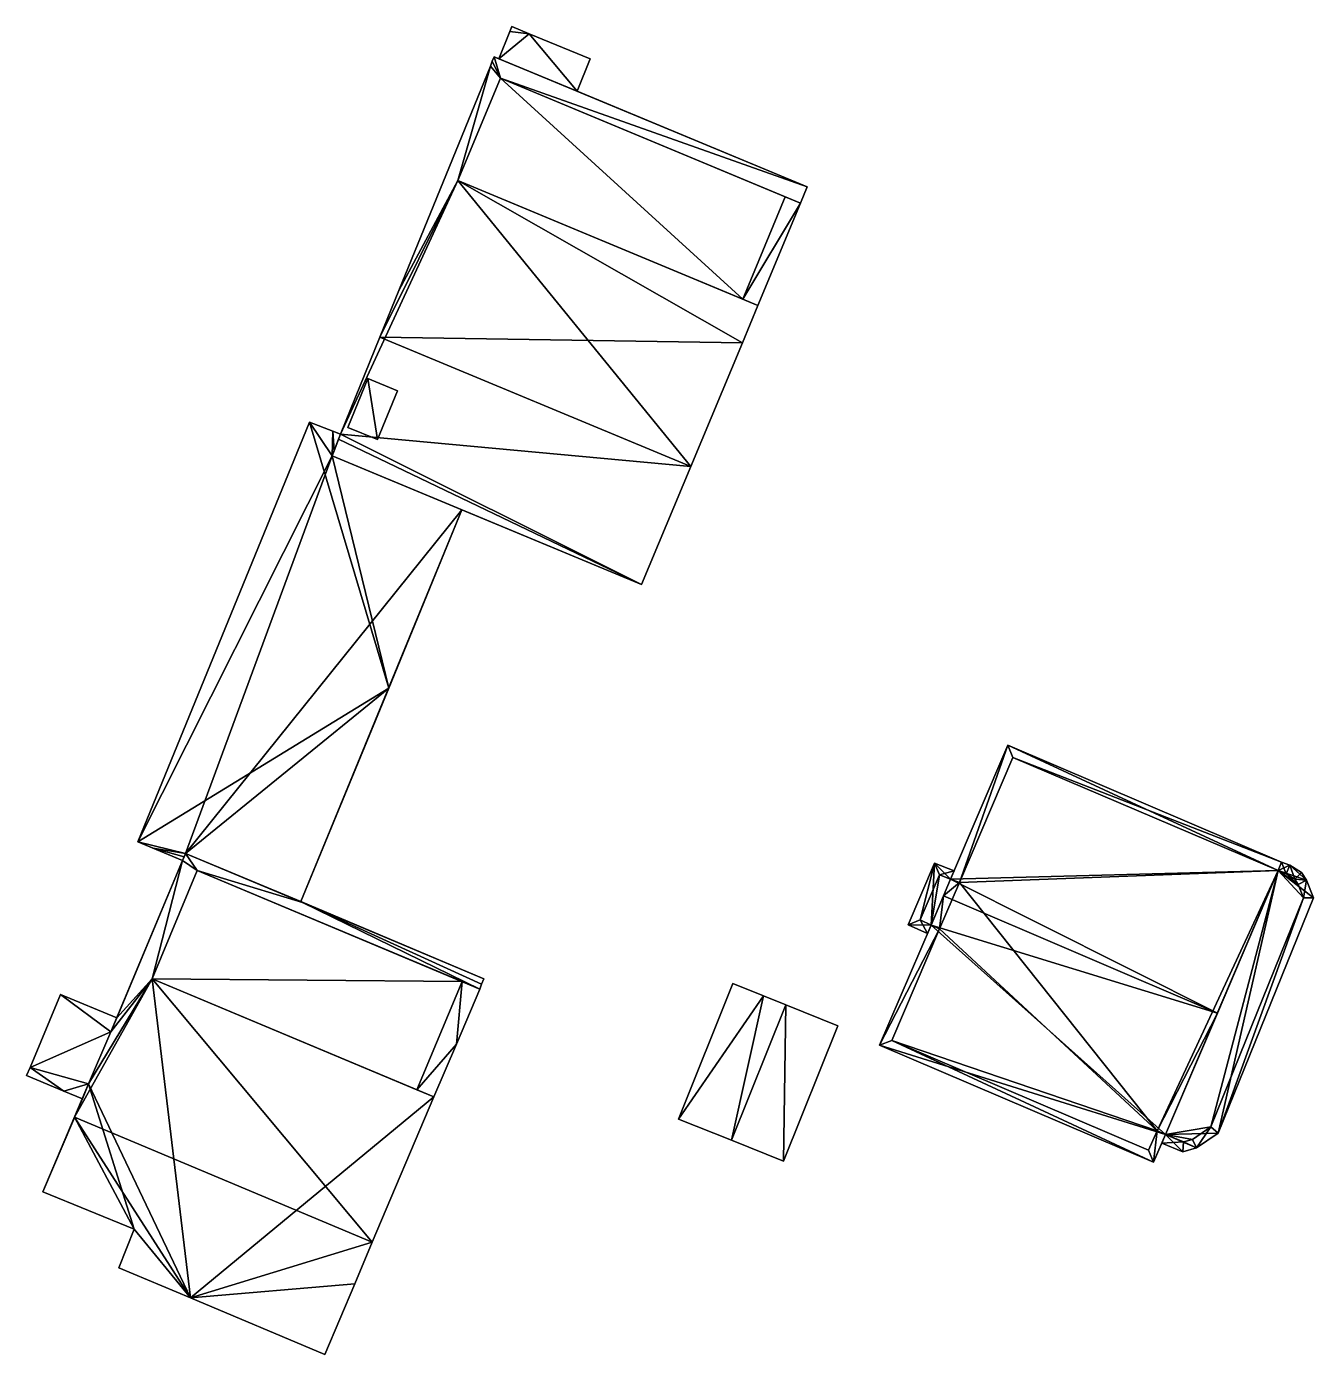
# Model space of a CAD drawing. Extents: x 2679264 to 2679716, y 1246766 to 1247183.
# Drawn here: x 2679322.77 to 2679357.59, y 1246797.47 to 1246833.41 of the extents above; entities that cross this region are included whole.
import ezdxf

# ---------------------------------------------------------------- set-up
doc = ezdxf.new("R2010")
doc.units = 0

msp = doc.modelspace()

# ---------------------------------------------------------------- linework, layer by layer
for points in [[(2679335.85, 1246833.28, 491.417), (2679335.9, 1246833.41, 491.417), (2679336.37, 1246833.21, 491.417)], [(2679335.9, 1246833.41, 491.417), (2679335.85, 1246833.28, 491.417), (2679335.9, 1246833.41, 477.745)], [(2679335.85, 1246833.28, 491.417), (2679335.85, 1246833.28, 477.745), (2679335.9, 1246833.41, 477.745)], [(2679335.85, 1246833.28, 477.745), (2679336.37, 1246833.21, 477.745), (2679335.9, 1246833.41, 477.745)], [(2679336.37, 1246833.21, 491.417), (2679335.9, 1246833.41, 491.417), (2679335.9, 1246833.41, 477.745)], [(2679336.37, 1246833.21, 477.745), (2679336.37, 1246833.21, 491.417), (2679335.9, 1246833.41, 477.745)], [(2679335.55, 1246832.54, 491.417), (2679335.85, 1246833.28, 491.417), (2679336.37, 1246833.21, 491.417)], [(2679335.85, 1246833.28, 491.417), (2679335.55, 1246832.54, 491.417), (2679335.55, 1246832.54, 477.745)], [(2679335.85, 1246833.28, 477.745), (2679335.85, 1246833.28, 491.417), (2679335.55, 1246832.54, 477.745)], [(2679335.85, 1246833.28, 477.745), (2679335.55, 1246832.54, 477.745), (2679336.37, 1246833.21, 477.745)], [(2679337.67, 1246831.66, 491.417), (2679335.55, 1246832.54, 491.417), (2679336.37, 1246833.21, 491.417)], [(2679335.55, 1246832.54, 477.745), (2679337.67, 1246831.66, 477.745), (2679336.37, 1246833.21, 477.745)], [(2679338.02, 1246832.54, 491.417), (2679337.67, 1246831.66, 491.417), (2679336.37, 1246833.21, 491.417)], [(2679338.02, 1246832.54, 491.417), (2679336.37, 1246833.21, 491.417), (2679336.37, 1246833.21, 477.745)], [(2679338.02, 1246832.54, 477.745), (2679338.02, 1246832.54, 491.417), (2679336.37, 1246833.21, 477.745)], [(2679337.67, 1246831.66, 477.745), (2679338.02, 1246832.54, 477.745), (2679336.37, 1246833.21, 477.745)], [(2679335.32, 1246832.34, 492.223), (2679334.44, 1246829.24, 493.397), (2679332.84, 1246826.27, 494.628)], [(2679335.32, 1246832.34, 492.223), (2679332.84, 1246826.27, 494.628), (2679332.84, 1246826.27, 477.745)], [(2679335.32, 1246832.34, 477.745), (2679335.32, 1246832.34, 492.223), (2679332.84, 1246826.27, 477.745)], [(2679335.32, 1246832.34, 477.745), (2679332.84, 1246826.27, 477.745), (2679334.44, 1246829.24, 477.745)], [(2679335.59, 1246832.01, 492.297), (2679334.44, 1246829.24, 493.397), (2679335.32, 1246832.34, 492.223)], [(2679335.32, 1246832.34, 477.745), (2679334.44, 1246829.24, 477.745), (2679335.59, 1246832.01, 477.745)], [(2679335.37, 1246832.47, 492.172), (2679335.59, 1246832.01, 492.297), (2679335.32, 1246832.34, 492.223)], [(2679335.37, 1246832.47, 492.172), (2679335.32, 1246832.34, 492.223), (2679335.32, 1246832.34, 477.745)], [(2679335.37, 1246832.47, 477.745), (2679335.37, 1246832.47, 492.172), (2679335.32, 1246832.34, 477.745)], [(2679335.37, 1246832.47, 477.745), (2679335.32, 1246832.34, 477.745), (2679335.59, 1246832.01, 477.745)], [(2679335.42, 1246832.59, 492.123), (2679335.59, 1246832.01, 492.297), (2679335.37, 1246832.47, 492.172)], [(2679335.42, 1246832.59, 492.123), (2679335.37, 1246832.47, 492.172), (2679335.37, 1246832.47, 477.745)], [(2679335.42, 1246832.59, 477.745), (2679335.42, 1246832.59, 492.123), (2679335.37, 1246832.47, 477.745)], [(2679335.42, 1246832.59, 477.745), (2679335.37, 1246832.47, 477.745), (2679335.59, 1246832.01, 477.745)], [(2679343.89, 1246829.07, 492.123), (2679335.59, 1246832.01, 492.297), (2679335.42, 1246832.59, 492.123)], [(2679337.67, 1246831.66, 491.417), (2679343.89, 1246829.07, 492.123), (2679335.42, 1246832.59, 492.123)], [(2679335.55, 1246832.54, 491.417), (2679337.67, 1246831.66, 491.417), (2679335.42, 1246832.59, 492.123)], [(2679335.42, 1246832.59, 477.745), (2679335.55, 1246832.54, 491.417), (2679335.42, 1246832.59, 492.123)], [(2679335.42, 1246832.59, 477.745), (2679335.55, 1246832.54, 477.745), (2679335.55, 1246832.54, 491.417)], [(2679335.42, 1246832.59, 477.745), (2679335.59, 1246832.01, 477.745), (2679343.89, 1246829.07, 477.745)], [(2679337.67, 1246831.66, 491.417), (2679338.02, 1246832.54, 491.417), (2679338.02, 1246832.54, 477.745)], [(2679337.67, 1246831.66, 477.745), (2679337.67, 1246831.66, 491.417), (2679338.02, 1246832.54, 477.745)], [(2679334.44, 1246829.24, 491.298), (2679335.59, 1246832.01, 491.298), (2679342.15, 1246826.03, 491.298)], [(2679334.44, 1246829.24, 491.298), (2679334.44, 1246829.24, 493.397), (2679335.59, 1246832.01, 492.297)], [(2679335.59, 1246832.01, 491.298), (2679334.44, 1246829.24, 491.298), (2679335.59, 1246832.01, 492.297)], [(2679335.59, 1246832.01, 477.745), (2679334.44, 1246829.24, 477.745), (2679342.15, 1246826.03, 477.745)], [(2679343.71, 1246828.63, 492.297), (2679335.59, 1246832.01, 492.297), (2679343.89, 1246829.07, 492.123)], [(2679335.59, 1246832.01, 491.298), (2679343.3, 1246828.8, 491.298), (2679342.15, 1246826.03, 491.298)], [(2679343.3, 1246828.8, 492.297), (2679343.3, 1246828.8, 491.298), (2679335.59, 1246832.01, 491.298)], [(2679335.59, 1246832.01, 492.297), (2679343.3, 1246828.8, 492.297), (2679335.59, 1246832.01, 491.298)], [(2679335.59, 1246832.01, 477.745), (2679343.71, 1246828.63, 477.745), (2679343.89, 1246829.07, 477.745)], [(2679343.3, 1246828.8, 477.745), (2679335.59, 1246832.01, 477.745), (2679342.15, 1246826.03, 477.745)], [(2679337.67, 1246831.66, 491.417), (2679343.89, 1246829.07, 477.745), (2679343.89, 1246829.07, 492.123)], [(2679337.67, 1246831.66, 491.417), (2679337.67, 1246831.66, 477.745), (2679343.89, 1246829.07, 477.745)], [(2679332.33, 1246825, 477.745), (2679331.26, 1246822.38, 477.745), (2679334.44, 1246829.24, 477.745)], [(2679331.26, 1246822.38, 477.745), (2679340.74, 1246821.5, 477.745), (2679334.44, 1246829.24, 477.745)], [(2679332.84, 1246826.27, 494.628), (2679334.44, 1246829.24, 493.397), (2679332.33, 1246825, 495.13)], [(2679332.33, 1246825, 495.13), (2679334.44, 1246829.24, 493.397), (2679342.14, 1246824.85, 493.798)], [(2679332.84, 1246826.27, 477.745), (2679332.33, 1246825, 477.745), (2679334.44, 1246829.24, 477.745)], [(2679334.44, 1246829.24, 493.397), (2679342.56, 1246825.86, 493.397), (2679342.14, 1246824.85, 493.798)], [(2679342.15, 1246826.03, 491.298), (2679334.44, 1246829.24, 493.397), (2679334.44, 1246829.24, 491.298)], [(2679342.15, 1246826.03, 491.298), (2679342.15, 1246826.03, 493.397), (2679334.44, 1246829.24, 493.397)], [(2679340.74, 1246821.5, 477.745), (2679342.14, 1246824.85, 477.745), (2679334.44, 1246829.24, 477.745)], [(2679342.14, 1246824.85, 477.745), (2679342.56, 1246825.86, 477.745), (2679334.44, 1246829.24, 477.745)], [(2679343.71, 1246828.63, 492.297), (2679343.89, 1246829.07, 492.123), (2679343.71, 1246828.63, 477.745)], [(2679343.71, 1246828.63, 477.745), (2679343.89, 1246829.07, 492.123), (2679343.89, 1246829.07, 477.745)], [(2679342.15, 1246826.03, 493.397), (2679343.3, 1246828.8, 492.297), (2679343.71, 1246828.63, 492.297)], [(2679342.15, 1246826.03, 491.298), (2679343.3, 1246828.8, 492.297), (2679342.15, 1246826.03, 493.397)], [(2679342.15, 1246826.03, 491.298), (2679343.3, 1246828.8, 491.298), (2679343.3, 1246828.8, 492.297)], [(2679343.71, 1246828.63, 477.745), (2679343.3, 1246828.8, 477.745), (2679342.15, 1246826.03, 477.745)], [(2679342.56, 1246825.86, 493.397), (2679342.15, 1246826.03, 493.397), (2679343.71, 1246828.63, 492.297)], [(2679342.56, 1246825.86, 477.745), (2679343.71, 1246828.63, 477.745), (2679342.15, 1246826.03, 477.745)], [(2679342.56, 1246825.86, 493.397), (2679343.71, 1246828.63, 492.297), (2679342.56, 1246825.86, 477.745)], [(2679342.56, 1246825.86, 477.745), (2679343.71, 1246828.63, 492.297), (2679343.71, 1246828.63, 477.745)], [(2679332.84, 1246826.27, 494.628), (2679332.33, 1246825, 495.13), (2679332.33, 1246825, 477.745)], [(2679332.84, 1246826.27, 477.745), (2679332.84, 1246826.27, 494.628), (2679332.33, 1246825, 477.745)], [(2679342.14, 1246824.85, 493.798), (2679342.56, 1246825.86, 493.397), (2679342.14, 1246824.85, 477.745)], [(2679342.14, 1246824.85, 477.745), (2679342.56, 1246825.86, 493.397), (2679342.56, 1246825.86, 477.745)], [(2679331.26, 1246822.38, 492.673), (2679332.33, 1246825, 495.13), (2679340.74, 1246821.5, 495.13)], [(2679332.33, 1246825, 495.13), (2679331.26, 1246822.38, 492.673), (2679332.33, 1246825, 477.745)], [(2679332.33, 1246825, 477.745), (2679331.26, 1246822.38, 492.673), (2679331.26, 1246822.38, 477.745)], [(2679340.74, 1246821.5, 495.13), (2679332.33, 1246825, 495.13), (2679342.14, 1246824.85, 493.798)], [(2679340.74, 1246821.5, 495.13), (2679342.14, 1246824.85, 493.798), (2679340.74, 1246821.5, 477.745)], [(2679340.74, 1246821.5, 477.745), (2679342.14, 1246824.85, 493.798), (2679342.14, 1246824.85, 477.745)], [(2679331.46, 1246822.56, 495.19), (2679332, 1246823.88, 495.19), (2679332.27, 1246822.23, 495.19)], [(2679331.46, 1246822.56, 495.19), (2679332, 1246823.88, 494.123), (2679332, 1246823.88, 495.19)], [(2679331.46, 1246822.56, 495.19), (2679331.46, 1246822.56, 492.88), (2679332, 1246823.88, 494.123)], [(2679332, 1246823.88, 495.19), (2679332.81, 1246823.55, 495.19), (2679332.27, 1246822.23, 495.19)], [(2679332, 1246823.88, 495.19), (2679332.81, 1246823.55, 494.129), (2679332.81, 1246823.55, 495.19)], [(2679332, 1246823.88, 495.19), (2679332, 1246823.88, 494.123), (2679332.81, 1246823.55, 494.129)], [(2679332.81, 1246823.55, 495.19), (2679332.27, 1246822.23, 492.885), (2679332.27, 1246822.23, 495.19)], [(2679332.81, 1246823.55, 495.19), (2679332.81, 1246823.55, 494.129), (2679332.27, 1246822.23, 492.885)], [(2679330.43, 1246822.7, 488.707), (2679332.57, 1246815.5, 488.707), (2679325.78, 1246811.34, 488.707)], [(2679330.43, 1246822.7, 488.707), (2679325.78, 1246811.34, 488.707), (2679325.78, 1246811.34, 477.745)], [(2679330.43, 1246822.7, 477.745), (2679330.43, 1246822.7, 488.707), (2679325.78, 1246811.34, 477.745)], [(2679325.78, 1246811.34, 477.745), (2679331.04, 1246821.79, 477.745), (2679330.43, 1246822.7, 477.745)], [(2679332.57, 1246815.5, 488.707), (2679330.43, 1246822.7, 488.707), (2679331.04, 1246821.79, 488.707)], [(2679331.06, 1246822.46, 488.707), (2679331.04, 1246821.79, 488.707), (2679330.43, 1246822.7, 488.707)], [(2679331.06, 1246822.46, 488.707), (2679330.43, 1246822.7, 488.707), (2679330.43, 1246822.7, 477.745)], [(2679331.06, 1246822.46, 477.745), (2679331.06, 1246822.46, 488.707), (2679330.43, 1246822.7, 477.745)], [(2679331.04, 1246821.79, 477.745), (2679331.26, 1246822.38, 477.745), (2679330.43, 1246822.7, 477.745)], [(2679331.06, 1246822.46, 488.707), (2679331.09, 1246821.93, 488.707), (2679331.04, 1246821.79, 488.707)], [(2679331.04, 1246821.79, 492.123), (2679331.21, 1246822.24, 492.536), (2679339.41, 1246818.31, 492.123)], [(2679331.21, 1246822.24, 492.536), (2679331.04, 1246821.79, 492.123), (2679331.21, 1246822.24, 488.707)], [(2679331.21, 1246822.24, 488.707), (2679331.04, 1246821.79, 492.123), (2679331.04, 1246821.79, 488.707)], [(2679331.21, 1246822.24, 477.745), (2679331.04, 1246821.79, 477.745), (2679339.41, 1246818.31, 477.745)], [(2679331.06, 1246822.46, 488.707), (2679331.26, 1246822.38, 488.707), (2679331.09, 1246821.93, 488.707)], [(2679331.26, 1246822.38, 488.707), (2679331.06, 1246822.46, 488.707), (2679331.06, 1246822.46, 477.745)], [(2679331.26, 1246822.38, 477.745), (2679331.26, 1246822.38, 488.707), (2679331.06, 1246822.46, 477.745)], [(2679331.21, 1246822.24, 492.536), (2679331.26, 1246822.38, 492.673), (2679339.41, 1246818.31, 492.123)], [(2679331.26, 1246822.38, 488.707), (2679331.26, 1246822.38, 492.673), (2679331.21, 1246822.24, 492.536)], [(2679331.21, 1246822.24, 488.707), (2679331.26, 1246822.38, 488.707), (2679331.21, 1246822.24, 492.536)], [(2679331.26, 1246822.38, 477.745), (2679331.21, 1246822.24, 477.745), (2679339.41, 1246818.31, 477.745)], [(2679339.41, 1246818.31, 492.123), (2679331.26, 1246822.38, 492.673), (2679340.74, 1246821.5, 495.13)], [(2679331.26, 1246822.38, 477.745), (2679339.41, 1246818.31, 477.745), (2679340.74, 1246821.5, 477.745)], [(2679332.27, 1246822.23, 495.19), (2679331.46, 1246822.56, 492.88), (2679331.46, 1246822.56, 495.19)], [(2679332.27, 1246822.23, 495.19), (2679332.27, 1246822.23, 492.885), (2679331.46, 1246822.56, 492.88)], [(2679325.78, 1246811.34, 477.745), (2679327.07, 1246811.03, 477.745), (2679331.04, 1246821.79, 477.745)], [(2679327.07, 1246811.03, 477.745), (2679334.55, 1246820.33, 477.745), (2679331.04, 1246821.79, 477.745)], [(2679332.57, 1246815.5, 488.707), (2679331.04, 1246821.79, 488.707), (2679334.55, 1246820.33, 488.707)], [(2679334.55, 1246820.33, 488.707), (2679331.04, 1246821.79, 492.123), (2679339.41, 1246818.31, 492.123)], [(2679331.04, 1246821.79, 488.707), (2679331.04, 1246821.79, 492.123), (2679334.55, 1246820.33, 488.707)], [(2679339.41, 1246818.31, 492.123), (2679340.74, 1246821.5, 495.13), (2679340.74, 1246821.5, 477.745)], [(2679339.41, 1246818.31, 477.745), (2679339.41, 1246818.31, 492.123), (2679340.74, 1246821.5, 477.745)], [(2679327.07, 1246811.03, 477.745), (2679330.19, 1246809.73, 477.745), (2679334.55, 1246820.33, 477.745)], [(2679332.57, 1246815.5, 488.707), (2679334.55, 1246820.33, 477.745), (2679332.57, 1246815.5, 477.745)], [(2679334.55, 1246820.33, 488.707), (2679334.55, 1246820.33, 477.745), (2679332.57, 1246815.5, 488.707)], [(2679334.55, 1246820.33, 488.707), (2679339.41, 1246818.31, 492.123), (2679339.41, 1246818.31, 477.745)], [(2679334.55, 1246820.33, 488.707), (2679339.41, 1246818.31, 477.745), (2679334.55, 1246820.33, 477.745)], [(2679332.57, 1246815.5, 488.707), (2679327.07, 1246811.03, 488.707), (2679325.78, 1246811.34, 488.707)], [(2679327.07, 1246811.03, 488.707), (2679332.57, 1246815.5, 488.707), (2679330.19, 1246809.73, 488.707)], [(2679332.57, 1246815.5, 488.707), (2679332.57, 1246815.5, 477.745), (2679330.19, 1246809.73, 477.745)], [(2679330.19, 1246809.73, 477.745), (2679330.19, 1246809.73, 488.707), (2679332.57, 1246815.5, 488.707)], [(2679347.77, 1246810.33, 496.467), (2679349.32, 1246813.96, 494.423), (2679356.64, 1246810.57, 494.548)], [(2679349.32, 1246813.96, 494.423), (2679347.77, 1246810.33, 496.467), (2679348.01, 1246810.24, 496.463)], [(2679349.46, 1246813.63, 494.552), (2679349.32, 1246813.96, 494.423), (2679348.01, 1246810.24, 496.463)], [(2679349.32, 1246813.96, 494.423), (2679356.73, 1246810.79, 494.423), (2679356.64, 1246810.57, 494.548)], [(2679356.73, 1246810.79, 494.423), (2679349.32, 1246813.96, 494.423), (2679349.46, 1246813.63, 494.552)], [(2679349.46, 1246813.63, 494.552), (2679348.01, 1246810.24, 496.463), (2679348.01, 1246810.24, 483.719)], [(2679349.46, 1246813.63, 483.719), (2679349.46, 1246813.63, 494.552), (2679348.01, 1246810.24, 483.719)], [(2679356.64, 1246810.57, 483.719), (2679349.46, 1246813.63, 483.719), (2679348.01, 1246810.24, 483.719)], [(2679356.64, 1246810.57, 494.548), (2679356.73, 1246810.79, 494.423), (2679349.46, 1246813.63, 494.552)], [(2679356.64, 1246810.57, 494.548), (2679349.46, 1246813.63, 494.552), (2679349.46, 1246813.63, 483.719)], [(2679356.64, 1246810.57, 483.719), (2679356.64, 1246810.57, 494.548), (2679349.46, 1246813.63, 483.719)], [(2679326.2, 1246811.17, 488.707), (2679325.78, 1246811.34, 488.707), (2679327.07, 1246811.03, 488.707)], [(2679325.78, 1246811.34, 488.707), (2679326.2, 1246811.17, 488.707), (2679326.2, 1246811.17, 477.745)], [(2679325.78, 1246811.34, 477.745), (2679325.78, 1246811.34, 488.707), (2679326.2, 1246811.17, 477.745)], [(2679325.78, 1246811.34, 477.745), (2679326.99, 1246810.84, 477.745), (2679327.07, 1246811.03, 477.745)], [(2679326.99, 1246810.84, 488.707), (2679326.2, 1246811.17, 488.707), (2679327.03, 1246810.94, 488.707)], [(2679327.03, 1246810.94, 488.707), (2679326.2, 1246811.17, 488.707), (2679327.07, 1246811.03, 488.707)], [(2679326.2, 1246811.17, 488.707), (2679326.99, 1246810.84, 488.707), (2679326.99, 1246810.84, 477.745)], [(2679326.2, 1246811.17, 477.745), (2679326.2, 1246811.17, 488.707), (2679326.99, 1246810.84, 477.745)], [(2679325.05, 1246806.2, 491.486), (2679325.21, 1246806.58, 491.486), (2679326.99, 1246810.84, 497.813)], [(2679325.05, 1246806.2, 499.954), (2679325.05, 1246806.2, 491.486), (2679326.99, 1246810.84, 497.813)], [(2679326.99, 1246810.84, 497.813), (2679326.17, 1246807.64, 499.202), (2679325.21, 1246806.58, 499.778)], [(2679325.21, 1246806.58, 491.486), (2679326.99, 1246810.84, 477.745), (2679326.99, 1246810.84, 497.813)], [(2679325.21, 1246806.58, 491.486), (2679325.21, 1246806.58, 477.745), (2679326.99, 1246810.84, 477.745)], [(2679326.17, 1246807.64, 477.745), (2679326.99, 1246810.84, 477.745), (2679325.21, 1246806.58, 477.745)], [(2679327.39, 1246810.57, 497.853), (2679326.17, 1246807.64, 499.202), (2679326.99, 1246810.84, 497.813)], [(2679326.17, 1246807.64, 477.745), (2679327.39, 1246810.57, 477.745), (2679326.99, 1246810.84, 477.745)], [(2679327.07, 1246811.03, 497.722), (2679327.39, 1246810.57, 497.853), (2679326.99, 1246810.84, 497.813)], [(2679327.07, 1246811.03, 497.722), (2679326.99, 1246810.84, 497.813), (2679326.99, 1246810.84, 488.707)], [(2679327.07, 1246811.03, 488.707), (2679327.07, 1246811.03, 497.722), (2679326.99, 1246810.84, 488.707)], [(2679327.39, 1246810.57, 477.745), (2679327.07, 1246811.03, 477.745), (2679326.99, 1246810.84, 477.745)], [(2679330.24, 1246809.7, 497.722), (2679327.39, 1246810.57, 497.853), (2679327.07, 1246811.03, 497.722)], [(2679330.24, 1246809.7, 497.722), (2679327.07, 1246811.03, 497.722), (2679330.19, 1246809.73, 488.707)], [(2679327.07, 1246811.03, 497.722), (2679327.07, 1246811.03, 488.707), (2679330.19, 1246809.73, 488.707)], [(2679327.39, 1246810.57, 477.745), (2679330.24, 1246809.7, 477.745), (2679327.07, 1246811.03, 477.745)], [(2679346.62, 1246809.1, 490.275), (2679347.34, 1246810.77, 490.275), (2679347.25, 1246809.09, 490.275)], [(2679347.34, 1246810.77, 490.275), (2679346.62, 1246809.1, 490.275), (2679346.95, 1246809.23, 490.275)], [(2679347.47, 1246810.45, 490.275), (2679347.34, 1246810.77, 490.275), (2679346.95, 1246809.23, 490.275)], [(2679347.25, 1246809.09, 490.275), (2679347.34, 1246810.77, 490.275), (2679347.77, 1246810.33, 490.275)], [(2679347.34, 1246810.77, 490.275), (2679347.87, 1246810.56, 490.275), (2679347.77, 1246810.33, 490.275)], [(2679347.87, 1246810.56, 490.275), (2679347.34, 1246810.77, 490.275), (2679347.47, 1246810.45, 490.275)], [(2679356.73, 1246810.79, 491.948), (2679356.95, 1246810.71, 491.948), (2679356.64, 1246810.57, 491.948)], [(2679356.73, 1246810.79, 491.948), (2679356.64, 1246810.57, 491.948), (2679356.85, 1246810.48, 491.948)], [(2679356.95, 1246810.71, 491.948), (2679356.73, 1246810.79, 491.948), (2679356.85, 1246810.48, 491.948)], [(2679327.39, 1246810.57, 496.957), (2679334.56, 1246807.56, 496.957), (2679326.17, 1246807.64, 496.957)], [(2679326.17, 1246807.64, 496.957), (2679326.17, 1246807.64, 499.202), (2679327.39, 1246810.57, 497.853)], [(2679327.39, 1246810.57, 496.957), (2679326.17, 1246807.64, 496.957), (2679327.39, 1246810.57, 497.853)], [(2679334.56, 1246807.56, 477.745), (2679327.39, 1246810.57, 477.745), (2679326.17, 1246807.64, 477.745)], [(2679335.03, 1246807.36, 497.853), (2679327.39, 1246810.57, 497.853), (2679330.24, 1246809.7, 497.722)], [(2679334.56, 1246807.56, 497.853), (2679334.56, 1246807.56, 496.957), (2679327.39, 1246810.57, 496.957)], [(2679327.39, 1246810.57, 497.853), (2679334.56, 1246807.56, 497.853), (2679327.39, 1246810.57, 496.957)], [(2679327.39, 1246810.57, 477.745), (2679335.03, 1246807.36, 477.745), (2679330.24, 1246809.7, 477.745)], [(2679347.47, 1246810.45, 490.275), (2679346.95, 1246809.23, 490.275), (2679346.95, 1246809.23, 483.719)], [(2679347.47, 1246810.45, 483.719), (2679347.47, 1246810.45, 490.275), (2679346.95, 1246809.23, 483.719)], [(2679346.95, 1246809.23, 483.719), (2679347.25, 1246809.09, 483.719), (2679347.47, 1246810.45, 483.719)], [(2679347.25, 1246809.09, 483.719), (2679347.77, 1246810.33, 483.719), (2679347.47, 1246810.45, 483.719)], [(2679347.77, 1246810.33, 490.275), (2679347.87, 1246810.56, 490.275), (2679347.47, 1246810.45, 490.275)], [(2679347.77, 1246810.33, 483.719), (2679347.77, 1246810.33, 490.275), (2679347.47, 1246810.45, 490.275)], [(2679347.47, 1246810.45, 483.719), (2679347.77, 1246810.33, 483.719), (2679347.47, 1246810.45, 490.275)], [(2679354.99, 1246806.71, 496.722), (2679347.77, 1246810.33, 496.467), (2679356.64, 1246810.57, 494.548)], [(2679356.64, 1246810.57, 483.719), (2679348.01, 1246810.24, 483.719), (2679353.36, 1246803.52, 483.719)], [(2679356.64, 1246810.57, 483.719), (2679353.36, 1246803.52, 483.719), (2679354.99, 1246806.71, 483.719)], [(2679356.64, 1246810.57, 491.948), (2679355.01, 1246803.46, 491.948), (2679353.59, 1246803.42, 491.948)], [(2679356.64, 1246810.57, 491.948), (2679353.59, 1246803.42, 491.948), (2679354.99, 1246806.71, 496.722)], [(2679356.64, 1246810.57, 483.719), (2679353.59, 1246803.42, 483.719), (2679354.81, 1246803.63, 483.719)], [(2679356.64, 1246810.57, 483.719), (2679354.81, 1246803.63, 483.719), (2679357.32, 1246809.83, 483.719)], [(2679356.64, 1246810.57, 491.948), (2679354.99, 1246806.71, 496.722), (2679356.64, 1246810.57, 494.548)], [(2679357.59, 1246809.83, 491.948), (2679355.01, 1246803.46, 491.948), (2679356.64, 1246810.57, 491.948)], [(2679356.95, 1246810.71, 491.948), (2679357.4, 1246810.31, 491.948), (2679356.64, 1246810.57, 491.948)], [(2679357.4, 1246810.31, 491.948), (2679357.59, 1246809.83, 491.948), (2679356.64, 1246810.57, 491.948)], [(2679356.85, 1246810.48, 491.948), (2679356.64, 1246810.57, 491.948), (2679356.85, 1246810.48, 483.719)], [(2679356.64, 1246810.57, 491.948), (2679356.64, 1246810.57, 483.719), (2679356.85, 1246810.48, 483.719)], [(2679356.64, 1246810.57, 483.719), (2679357.32, 1246809.83, 483.719), (2679357.18, 1246810.19, 483.719)], [(2679356.64, 1246810.57, 483.719), (2679357.18, 1246810.19, 483.719), (2679356.85, 1246810.48, 483.719)], [(2679357.09, 1246810.33, 491.948), (2679356.95, 1246810.71, 491.948), (2679356.85, 1246810.48, 491.948)], [(2679357.09, 1246810.33, 491.948), (2679356.85, 1246810.48, 491.948), (2679356.85, 1246810.48, 483.719)], [(2679357.09, 1246810.33, 483.719), (2679357.09, 1246810.33, 491.948), (2679356.85, 1246810.48, 483.719)], [(2679357.18, 1246810.19, 483.719), (2679357.09, 1246810.33, 483.719), (2679356.85, 1246810.48, 483.719)], [(2679357.27, 1246810.51, 491.948), (2679357.4, 1246810.31, 491.948), (2679356.95, 1246810.71, 491.948)], [(2679357.27, 1246810.51, 491.948), (2679356.95, 1246810.71, 491.948), (2679357.09, 1246810.33, 491.948)], [(2679357.4, 1246810.31, 491.948), (2679357.27, 1246810.51, 491.948), (2679357.09, 1246810.33, 491.948)], [(2679347.25, 1246809.09, 496.275), (2679347.77, 1246810.33, 496.467), (2679347.58, 1246809.88, 496.722)], [(2679347.25, 1246809.09, 496.275), (2679347.77, 1246810.33, 490.275), (2679347.77, 1246810.33, 496.467)], [(2679347.25, 1246809.09, 496.275), (2679347.25, 1246809.09, 490.275), (2679347.77, 1246810.33, 490.275)], [(2679348.01, 1246810.24, 483.719), (2679347.58, 1246809.88, 483.719), (2679347.47, 1246808.99, 483.719)], [(2679348.01, 1246810.24, 483.719), (2679347.47, 1246808.99, 483.719), (2679353.36, 1246803.52, 483.719)], [(2679347.58, 1246809.88, 496.722), (2679347.77, 1246810.33, 496.467), (2679354.99, 1246806.71, 496.722)], [(2679348.01, 1246810.24, 483.719), (2679347.77, 1246810.33, 483.719), (2679347.58, 1246809.88, 483.719)], [(2679348.01, 1246810.24, 496.463), (2679347.77, 1246810.33, 496.467), (2679347.77, 1246810.33, 490.275)], [(2679348.01, 1246810.24, 483.719), (2679348.01, 1246810.24, 496.463), (2679347.77, 1246810.33, 490.275)], [(2679347.77, 1246810.33, 483.719), (2679348.01, 1246810.24, 483.719), (2679347.77, 1246810.33, 490.275)], [(2679357.18, 1246810.19, 491.948), (2679357.4, 1246810.31, 491.948), (2679357.09, 1246810.33, 491.948)], [(2679357.18, 1246810.19, 491.948), (2679357.09, 1246810.33, 491.948), (2679357.09, 1246810.33, 483.719)], [(2679357.18, 1246810.19, 483.719), (2679357.18, 1246810.19, 491.948), (2679357.09, 1246810.33, 483.719)], [(2679357.32, 1246809.83, 491.948), (2679357.4, 1246810.31, 491.948), (2679357.18, 1246810.19, 491.948)], [(2679357.32, 1246809.83, 491.948), (2679357.18, 1246810.19, 491.948), (2679357.18, 1246810.19, 483.719)], [(2679357.32, 1246809.83, 483.719), (2679357.32, 1246809.83, 491.948), (2679357.18, 1246810.19, 483.719)], [(2679357.59, 1246809.83, 491.948), (2679357.4, 1246810.31, 491.948), (2679357.32, 1246809.83, 491.948)], [(2679335.14, 1246807.64, 497.722), (2679330.24, 1246809.7, 497.722), (2679330.19, 1246809.73, 488.707)], [(2679330.19, 1246809.73, 488.707), (2679335.14, 1246807.64, 477.745), (2679335.14, 1246807.64, 497.722)], [(2679330.24, 1246809.7, 477.745), (2679335.14, 1246807.64, 477.745), (2679330.19, 1246809.73, 488.707)], [(2679330.19, 1246809.73, 488.707), (2679330.19, 1246809.73, 477.745), (2679330.24, 1246809.7, 477.745)], [(2679335.08, 1246807.49, 497.795), (2679335.03, 1246807.36, 497.853), (2679330.24, 1246809.7, 497.722)], [(2679335.14, 1246807.64, 497.722), (2679335.08, 1246807.49, 497.795), (2679330.24, 1246809.7, 497.722)], [(2679335.03, 1246807.36, 477.745), (2679335.08, 1246807.49, 477.745), (2679330.24, 1246809.7, 477.745)], [(2679335.08, 1246807.49, 477.745), (2679335.14, 1246807.64, 477.745), (2679330.24, 1246809.7, 477.745)], [(2679347.25, 1246809.09, 496.275), (2679347.58, 1246809.88, 496.722), (2679354.99, 1246806.71, 496.722)], [(2679347.58, 1246809.88, 483.719), (2679347.25, 1246809.09, 483.719), (2679347.47, 1246808.99, 483.719)], [(2679354.81, 1246803.63, 491.948), (2679355.01, 1246803.46, 491.948), (2679357.32, 1246809.83, 491.948)], [(2679354.81, 1246803.63, 491.948), (2679357.32, 1246809.83, 491.948), (2679357.32, 1246809.83, 483.719)], [(2679354.81, 1246803.63, 483.719), (2679354.81, 1246803.63, 491.948), (2679357.32, 1246809.83, 483.719)], [(2679355.01, 1246803.46, 491.948), (2679357.59, 1246809.83, 491.948), (2679357.32, 1246809.83, 491.948)], [(2679345.85, 1246805.84, 494.423), (2679347.25, 1246809.09, 496.275), (2679353.59, 1246803.42, 494.851)], [(2679347.25, 1246809.09, 496.275), (2679345.85, 1246805.84, 494.423), (2679347.47, 1246808.99, 496.272)], [(2679347.47, 1246808.99, 496.272), (2679345.85, 1246805.84, 494.423), (2679346.18, 1246805.97, 494.554)], [(2679347.47, 1246808.99, 496.272), (2679346.18, 1246805.97, 494.554), (2679347.47, 1246808.99, 483.719)], [(2679347.47, 1246808.99, 483.719), (2679346.18, 1246805.97, 494.554), (2679346.18, 1246805.97, 483.719)], [(2679347.47, 1246808.99, 483.719), (2679346.18, 1246805.97, 483.719), (2679353.36, 1246803.52, 483.719)], [(2679346.62, 1246809.1, 490.275), (2679347.15, 1246808.86, 490.275), (2679346.95, 1246809.23, 490.275)], [(2679347.15, 1246808.86, 490.275), (2679346.62, 1246809.1, 490.275), (2679347.25, 1246809.09, 490.275)], [(2679347.15, 1246808.86, 490.275), (2679347.25, 1246809.09, 490.275), (2679346.95, 1246809.23, 490.275)], [(2679346.95, 1246809.23, 483.719), (2679346.95, 1246809.23, 490.275), (2679347.25, 1246809.09, 490.275)], [(2679347.25, 1246809.09, 483.719), (2679346.95, 1246809.23, 483.719), (2679347.25, 1246809.09, 490.275)], [(2679353.59, 1246803.42, 494.851), (2679347.25, 1246809.09, 496.275), (2679354.99, 1246806.71, 496.722)], [(2679347.25, 1246809.09, 496.275), (2679347.47, 1246808.99, 496.272), (2679347.25, 1246809.09, 490.275)], [(2679347.25, 1246809.09, 490.275), (2679347.47, 1246808.99, 496.272), (2679347.47, 1246808.99, 483.719)], [(2679347.25, 1246809.09, 490.275), (2679347.47, 1246808.99, 483.719), (2679347.25, 1246809.09, 483.719)], [(2679324.45, 1246804.79, 500.605), (2679326.17, 1246807.64, 499.202), (2679324.07, 1246803.89, 501.022)], [(2679324.07, 1246803.89, 501.022), (2679326.17, 1246807.64, 499.202), (2679332.12, 1246800.51, 501.022)], [(2679325.05, 1246806.2, 499.954), (2679326.17, 1246807.64, 499.202), (2679324.45, 1246804.79, 500.605)], [(2679326.17, 1246807.64, 477.745), (2679325.05, 1246806.2, 477.745), (2679324.45, 1246804.79, 477.745)], [(2679326.17, 1246807.64, 477.745), (2679324.45, 1246804.79, 477.745), (2679327.21, 1246799, 477.744)], [(2679325.21, 1246806.58, 499.778), (2679326.17, 1246807.64, 499.202), (2679325.05, 1246806.2, 499.954)], [(2679326.17, 1246807.64, 477.745), (2679325.21, 1246806.58, 477.745), (2679325.05, 1246806.2, 477.745)], [(2679326.17, 1246807.64, 499.202), (2679333.79, 1246804.44, 499.202), (2679332.12, 1246800.51, 501.022)], [(2679334.56, 1246807.56, 496.957), (2679333.33, 1246804.63, 496.957), (2679326.17, 1246807.64, 496.957)], [(2679333.33, 1246804.63, 499.202), (2679326.17, 1246807.64, 499.202), (2679326.17, 1246807.64, 496.957)], [(2679333.33, 1246804.63, 496.957), (2679333.33, 1246804.63, 499.202), (2679326.17, 1246807.64, 496.957)], [(2679333.79, 1246804.44, 477.745), (2679326.17, 1246807.64, 477.745), (2679327.21, 1246799, 477.744)], [(2679333.33, 1246804.63, 477.745), (2679334.56, 1246807.56, 477.745), (2679326.17, 1246807.64, 477.745)], [(2679333.33, 1246804.63, 499.202), (2679334.56, 1246807.56, 497.853), (2679334.4, 1246805.87, 498.54)], [(2679333.33, 1246804.63, 496.957), (2679334.56, 1246807.56, 497.853), (2679333.33, 1246804.63, 499.202)], [(2679333.33, 1246804.63, 496.957), (2679334.56, 1246807.56, 496.957), (2679334.56, 1246807.56, 497.853)], [(2679334.4, 1246805.87, 477.745), (2679334.56, 1246807.56, 477.745), (2679333.33, 1246804.63, 477.745)], [(2679334.56, 1246807.56, 497.853), (2679335.03, 1246807.36, 497.853), (2679334.4, 1246805.87, 498.54)], [(2679334.4, 1246805.87, 477.745), (2679335.03, 1246807.36, 477.745), (2679334.56, 1246807.56, 477.745)], [(2679335.03, 1246807.36, 497.853), (2679335.08, 1246807.49, 497.795), (2679335.03, 1246807.36, 477.745)], [(2679335.03, 1246807.36, 477.745), (2679335.08, 1246807.49, 497.795), (2679335.08, 1246807.49, 477.745)], [(2679335.08, 1246807.49, 497.795), (2679335.14, 1246807.64, 497.722), (2679335.08, 1246807.49, 477.745)], [(2679335.08, 1246807.49, 477.745), (2679335.14, 1246807.64, 497.722), (2679335.14, 1246807.64, 477.745)], [(2679340.41, 1246803.84, 490.96), (2679341.88, 1246807.51, 490.96), (2679342.71, 1246807.18, 491.203)], [(2679341.88, 1246807.51, 490.96), (2679340.41, 1246803.84, 490.96), (2679340.41, 1246803.84, 485.356)], [(2679341.88, 1246807.51, 485.356), (2679341.88, 1246807.51, 490.96), (2679340.41, 1246803.84, 485.356)], [(2679342.71, 1246807.18, 485.356), (2679341.88, 1246807.51, 485.356), (2679340.41, 1246803.84, 485.356)], [(2679342.71, 1246807.18, 491.203), (2679341.88, 1246807.51, 490.96), (2679342.71, 1246807.18, 485.356)], [(2679342.71, 1246807.18, 485.356), (2679341.88, 1246807.51, 490.96), (2679341.88, 1246807.51, 485.356)], [(2679322.87, 1246805.24, 491.486), (2679323.69, 1246807.21, 491.486), (2679325.05, 1246806.2, 491.486)], [(2679323.69, 1246807.21, 491.486), (2679322.87, 1246805.24, 491.486), (2679322.87, 1246805.24, 477.745)], [(2679323.69, 1246807.21, 477.745), (2679323.69, 1246807.21, 491.486), (2679322.87, 1246805.24, 477.745)], [(2679323.69, 1246807.21, 477.745), (2679322.87, 1246805.24, 477.745), (2679325.05, 1246806.2, 477.745)], [(2679323.69, 1246807.21, 491.486), (2679325.21, 1246806.58, 491.486), (2679325.05, 1246806.2, 491.486)], [(2679325.21, 1246806.58, 491.486), (2679323.69, 1246807.21, 491.486), (2679323.69, 1246807.21, 477.745)], [(2679325.21, 1246806.58, 477.745), (2679325.21, 1246806.58, 491.486), (2679323.69, 1246807.21, 477.745)], [(2679325.21, 1246806.58, 477.745), (2679323.69, 1246807.21, 477.745), (2679325.05, 1246806.2, 477.745)], [(2679334.4, 1246805.87, 498.54), (2679335.03, 1246807.36, 497.853), (2679334.4, 1246805.87, 477.745)], [(2679334.4, 1246805.87, 477.745), (2679335.03, 1246807.36, 497.853), (2679335.03, 1246807.36, 477.745)], [(2679341.84, 1246803.27, 491.381), (2679340.41, 1246803.84, 490.96), (2679342.71, 1246807.18, 491.203)], [(2679342.71, 1246807.18, 485.356), (2679340.41, 1246803.84, 485.356), (2679341.84, 1246803.27, 485.356)], [(2679343.31, 1246806.93, 491.381), (2679341.84, 1246803.27, 491.381), (2679342.71, 1246807.18, 491.203)], [(2679343.31, 1246806.93, 485.356), (2679342.71, 1246807.18, 485.356), (2679341.84, 1246803.27, 485.356)], [(2679343.31, 1246806.93, 491.381), (2679342.71, 1246807.18, 491.203), (2679343.31, 1246806.93, 485.356)], [(2679343.31, 1246806.93, 485.356), (2679342.71, 1246807.18, 491.203), (2679342.71, 1246807.18, 485.356)], [(2679343.25, 1246802.7, 490.96), (2679341.84, 1246803.27, 491.381), (2679343.31, 1246806.93, 491.381)], [(2679343.31, 1246806.93, 485.356), (2679341.84, 1246803.27, 485.356), (2679343.25, 1246802.7, 485.356)], [(2679344.72, 1246806.36, 490.96), (2679343.25, 1246802.7, 490.96), (2679343.31, 1246806.93, 491.381)], [(2679344.72, 1246806.36, 485.356), (2679343.31, 1246806.93, 485.356), (2679343.25, 1246802.7, 485.356)], [(2679344.72, 1246806.36, 490.96), (2679343.31, 1246806.93, 491.381), (2679343.31, 1246806.93, 485.356)], [(2679344.72, 1246806.36, 485.356), (2679344.72, 1246806.36, 490.96), (2679343.31, 1246806.93, 485.356)], [(2679353.36, 1246803.52, 483.719), (2679353.59, 1246803.42, 483.719), (2679354.99, 1246806.71, 483.719)], [(2679353.59, 1246803.42, 491.948), (2679353.59, 1246803.42, 494.851), (2679354.99, 1246806.71, 496.722)], [(2679324.45, 1246804.79, 491.486), (2679322.87, 1246805.24, 491.486), (2679325.05, 1246806.2, 491.486)], [(2679322.87, 1246805.24, 477.745), (2679324.45, 1246804.79, 477.745), (2679325.05, 1246806.2, 477.745)], [(2679324.45, 1246804.79, 491.486), (2679325.05, 1246806.2, 499.954), (2679324.45, 1246804.79, 500.605)], [(2679324.45, 1246804.79, 491.486), (2679325.05, 1246806.2, 491.486), (2679325.05, 1246806.2, 499.954)], [(2679343.25, 1246802.7, 490.96), (2679344.72, 1246806.36, 490.96), (2679343.25, 1246802.7, 485.356)], [(2679344.72, 1246806.36, 490.96), (2679344.72, 1246806.36, 485.356), (2679343.25, 1246802.7, 485.356)], [(2679333.79, 1246804.44, 499.202), (2679333.33, 1246804.63, 499.202), (2679334.4, 1246805.87, 498.54)], [(2679333.79, 1246804.44, 477.745), (2679334.4, 1246805.87, 477.745), (2679333.33, 1246804.63, 477.745)], [(2679333.79, 1246804.44, 499.202), (2679334.4, 1246805.87, 498.54), (2679333.79, 1246804.44, 477.745)], [(2679333.79, 1246804.44, 477.745), (2679334.4, 1246805.87, 498.54), (2679334.4, 1246805.87, 477.745)], [(2679345.85, 1246805.84, 494.423), (2679353.26, 1246802.67, 494.423), (2679346.18, 1246805.97, 494.554)], [(2679353.26, 1246802.67, 494.423), (2679345.85, 1246805.84, 494.423), (2679353.59, 1246803.42, 494.851)], [(2679346.18, 1246805.97, 494.554), (2679353.26, 1246802.67, 494.423), (2679353.13, 1246803, 494.554)], [(2679346.18, 1246805.97, 494.554), (2679353.13, 1246803, 494.554), (2679346.18, 1246805.97, 483.719)], [(2679346.18, 1246805.97, 483.719), (2679353.13, 1246803, 494.554), (2679353.13, 1246803, 483.719)], [(2679346.18, 1246805.97, 483.719), (2679353.13, 1246803, 483.719), (2679353.36, 1246803.52, 483.719)], [(2679322.77, 1246805.02, 491.486), (2679322.87, 1246805.24, 491.486), (2679323.78, 1246804.6, 491.486)], [(2679322.87, 1246805.24, 491.486), (2679322.77, 1246805.02, 491.486), (2679322.77, 1246805.02, 477.745)], [(2679322.87, 1246805.24, 477.745), (2679322.87, 1246805.24, 491.486), (2679322.77, 1246805.02, 477.745)], [(2679322.87, 1246805.24, 477.745), (2679322.77, 1246805.02, 477.745), (2679323.78, 1246804.6, 477.745)], [(2679322.77, 1246805.02, 491.486), (2679323.78, 1246804.6, 491.486), (2679323.78, 1246804.6, 477.745)], [(2679322.77, 1246805.02, 477.745), (2679322.77, 1246805.02, 491.486), (2679323.78, 1246804.6, 477.745)], [(2679323.78, 1246804.6, 491.486), (2679322.87, 1246805.24, 491.486), (2679324.45, 1246804.79, 491.486)], [(2679322.87, 1246805.24, 477.745), (2679323.78, 1246804.6, 477.745), (2679324.45, 1246804.79, 477.745)], [(2679323.21, 1246801.87, 498.827), (2679324.45, 1246804.79, 500.605), (2679324.07, 1246803.89, 501.022)], [(2679323.21, 1246801.87, 498.827), (2679324.45, 1246804.79, 491.486), (2679324.45, 1246804.79, 500.605)], [(2679323.21, 1246801.87, 498.827), (2679324.28, 1246804.39, 491.486), (2679324.45, 1246804.79, 491.486)], [(2679324.28, 1246804.39, 491.486), (2679323.78, 1246804.6, 491.486), (2679324.45, 1246804.79, 491.486)], [(2679323.78, 1246804.6, 477.745), (2679324.28, 1246804.39, 477.745), (2679324.45, 1246804.79, 477.745)], [(2679324.45, 1246804.79, 477.745), (2679324.07, 1246803.89, 477.745), (2679325.68, 1246800.86, 477.744)], [(2679324.45, 1246804.79, 477.745), (2679325.68, 1246800.86, 477.744), (2679327.21, 1246799, 477.744)], [(2679323.21, 1246801.87, 477.744), (2679324.28, 1246804.39, 477.745), (2679324.28, 1246804.39, 491.486)], [(2679323.21, 1246801.87, 498.827), (2679323.21, 1246801.87, 477.744), (2679324.28, 1246804.39, 491.486)], [(2679323.78, 1246804.6, 491.486), (2679324.28, 1246804.39, 491.486), (2679324.28, 1246804.39, 477.745)], [(2679323.78, 1246804.6, 477.745), (2679323.78, 1246804.6, 491.486), (2679324.28, 1246804.39, 477.745)], [(2679332.12, 1246800.51, 477.745), (2679333.79, 1246804.44, 477.745), (2679327.21, 1246799, 477.744)], [(2679332.12, 1246800.51, 501.022), (2679333.79, 1246804.44, 499.202), (2679332.12, 1246800.51, 477.745)], [(2679332.12, 1246800.51, 477.745), (2679333.79, 1246804.44, 499.202), (2679333.79, 1246804.44, 477.745)], [(2679323.21, 1246801.87, 498.827), (2679324.07, 1246803.89, 501.022), (2679325.68, 1246800.86, 498.845)], [(2679324.07, 1246803.89, 477.745), (2679323.21, 1246801.87, 477.744), (2679325.68, 1246800.86, 477.744)], [(2679325.68, 1246800.86, 498.845), (2679324.07, 1246803.89, 501.022), (2679327.21, 1246799, 497.722)], [(2679327.21, 1246799, 497.722), (2679324.07, 1246803.89, 501.022), (2679332.12, 1246800.51, 501.022)], [(2679340.41, 1246803.84, 490.96), (2679341.84, 1246803.27, 491.381), (2679341.84, 1246803.27, 485.356)], [(2679340.41, 1246803.84, 485.356), (2679340.41, 1246803.84, 490.96), (2679341.84, 1246803.27, 485.356)], [(2679353.59, 1246803.42, 483.719), (2679354.32, 1246803.29, 483.719), (2679354.81, 1246803.63, 483.719)], [(2679354.32, 1246803.29, 491.948), (2679354.43, 1246803.06, 491.948), (2679354.81, 1246803.63, 491.948)], [(2679354.32, 1246803.29, 491.948), (2679354.81, 1246803.63, 491.948), (2679354.81, 1246803.63, 483.719)], [(2679354.32, 1246803.29, 483.719), (2679354.32, 1246803.29, 491.948), (2679354.81, 1246803.63, 483.719)], [(2679354.43, 1246803.06, 491.948), (2679355.01, 1246803.46, 491.948), (2679354.81, 1246803.63, 491.948)], [(2679341.84, 1246803.27, 491.381), (2679343.25, 1246802.7, 490.96), (2679341.84, 1246803.27, 485.356)], [(2679341.84, 1246803.27, 485.356), (2679343.25, 1246802.7, 490.96), (2679343.25, 1246802.7, 485.356)], [(2679353.13, 1246803, 494.554), (2679353.26, 1246802.67, 494.423), (2679353.36, 1246803.52, 494.849)], [(2679353.13, 1246803, 494.554), (2679353.36, 1246803.52, 494.849), (2679353.36, 1246803.52, 483.719)], [(2679353.13, 1246803, 483.719), (2679353.13, 1246803, 494.554), (2679353.36, 1246803.52, 483.719)], [(2679353.26, 1246802.67, 494.423), (2679353.59, 1246803.42, 494.851), (2679353.36, 1246803.52, 494.849)], [(2679353.36, 1246803.52, 494.849), (2679353.59, 1246803.42, 494.851), (2679353.59, 1246803.42, 483.719)], [(2679353.36, 1246803.52, 483.719), (2679353.36, 1246803.52, 494.849), (2679353.59, 1246803.42, 483.719)], [(2679353.59, 1246803.42, 491.948), (2679354.06, 1246802.95, 491.948), (2679353.49, 1246803.19, 491.948)], [(2679353.59, 1246803.42, 491.948), (2679353.49, 1246803.19, 491.948), (2679354.07, 1246803.22, 491.948)], [(2679353.49, 1246803.19, 491.948), (2679354.06, 1246802.95, 491.948), (2679354.07, 1246803.22, 491.948)], [(2679355.01, 1246803.46, 491.948), (2679354.43, 1246803.06, 491.948), (2679353.59, 1246803.42, 491.948)], [(2679354.43, 1246803.06, 491.948), (2679354.06, 1246802.95, 491.948), (2679353.59, 1246803.42, 491.948)], [(2679353.59, 1246803.42, 491.948), (2679354.07, 1246803.22, 491.948), (2679354.07, 1246803.22, 483.719)], [(2679353.59, 1246803.42, 483.719), (2679353.59, 1246803.42, 491.948), (2679354.07, 1246803.22, 483.719)], [(2679353.59, 1246803.42, 483.719), (2679354.07, 1246803.22, 483.719), (2679354.32, 1246803.29, 483.719)], [(2679354.06, 1246802.95, 491.948), (2679354.43, 1246803.06, 491.948), (2679354.07, 1246803.22, 491.948)], [(2679354.07, 1246803.22, 491.948), (2679354.43, 1246803.06, 491.948), (2679354.32, 1246803.29, 491.948)], [(2679354.07, 1246803.22, 491.948), (2679354.32, 1246803.29, 491.948), (2679354.32, 1246803.29, 483.719)], [(2679354.07, 1246803.22, 483.719), (2679354.07, 1246803.22, 491.948), (2679354.32, 1246803.29, 483.719)], [(2679323.21, 1246801.87, 498.827), (2679325.68, 1246800.86, 498.845), (2679325.68, 1246800.86, 477.744)], [(2679323.21, 1246801.87, 477.744), (2679323.21, 1246801.87, 498.827), (2679325.68, 1246800.86, 477.744)], [(2679325.27, 1246799.81, 497.722), (2679325.68, 1246800.86, 498.845), (2679327.21, 1246799, 497.722)], [(2679325.68, 1246800.86, 498.845), (2679325.27, 1246799.81, 497.722), (2679325.68, 1246800.86, 477.744)], [(2679325.68, 1246800.86, 477.744), (2679325.27, 1246799.81, 497.722), (2679325.27, 1246799.81, 477.744)], [(2679325.68, 1246800.86, 477.744), (2679325.27, 1246799.81, 477.744), (2679327.21, 1246799, 477.744)], [(2679331.65, 1246799.38, 499.797), (2679327.21, 1246799, 497.722), (2679332.12, 1246800.51, 501.022)], [(2679331.65, 1246799.38, 477.744), (2679332.12, 1246800.51, 477.745), (2679327.21, 1246799, 477.744)], [(2679331.65, 1246799.38, 499.797), (2679332.12, 1246800.51, 501.022), (2679332.12, 1246800.51, 477.745)], [(2679331.65, 1246799.38, 477.744), (2679331.65, 1246799.38, 499.797), (2679332.12, 1246800.51, 477.745)], [(2679325.27, 1246799.81, 497.722), (2679327.21, 1246799, 497.722), (2679327.21, 1246799, 477.744)], [(2679325.27, 1246799.81, 477.744), (2679325.27, 1246799.81, 497.722), (2679327.21, 1246799, 477.744)], [(2679330.84, 1246797.47, 497.722), (2679327.21, 1246799, 497.722), (2679331.65, 1246799.38, 499.797)], [(2679331.65, 1246799.38, 477.744), (2679327.21, 1246799, 477.744), (2679330.84, 1246797.47, 477.744)], [(2679330.84, 1246797.47, 497.722), (2679331.65, 1246799.38, 499.797), (2679331.65, 1246799.38, 477.744)], [(2679330.84, 1246797.47, 497.722), (2679331.65, 1246799.38, 477.744), (2679330.84, 1246797.47, 477.744)], [(2679327.21, 1246799, 497.722), (2679330.84, 1246797.47, 497.722), (2679330.84, 1246797.47, 477.744)], [(2679327.21, 1246799, 477.744), (2679327.21, 1246799, 497.722), (2679330.84, 1246797.47, 477.744)]]:
    msp.add_3dface(points)

doc.saveas('drawing.dxf')
